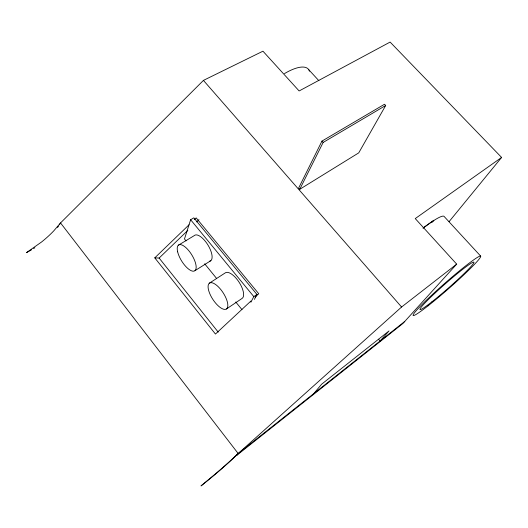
<?xml version="1.0" encoding="UTF-8"?>
<svg xmlns="http://www.w3.org/2000/svg" width="528" height="528" viewBox="0 0 528 528"><rect width="100%" height="100%" fill="white"/><g stroke="black" fill="none" stroke-linecap="round" stroke-linejoin="round"><path stroke-width="0.79" d="M254.377 299.389L256.951 294.459L193.829 217.846L190.628 219.734L184.483 238.966L186.034 240.874M321.955 141.101L298.65 188.047L299.746 189.301L358.75 152.856L385.691 105.488L384.523 104.24L321.955 141.101L323.156 142.428L299.746 189.301M250.899 302.221L253.803 296.597L256.951 294.459M432.307 222.209L433.825 220.275L423.172 227.964M449.077 221.661L501.6 157.436L390.113 42.075L299.138 90.961L262.957 51.19L203.432 80.395L60.535 222.935L53.816 230.809A56.338 22.499 -34 0 1 41.54 242.009L26.4 252.674L28.855 251.328A41.23 16.21 -34.3 0 0 31.535 249.803M313.896 393.479L321.611 384.219L389.017 330.944L380.074 341.002L378.55 339.22M456.694 264.139L402.838 323.552L236.927 455.209L238.181 453.519L401.584 307.012L456.694 264.139L415.246 218.579L501.6 157.436M250.925 301.019L215.45 334.052L154.777 257.855L189.09 224.75M194.41 219.608L196.185 217.899L258.74 293.74L255.13 297.099M154.777 257.855L159.133 258.06L187.829 230.393M196.621 221.925L198.964 219.668M404.785 321.407L238.181 453.519A45.078 3.703 -39.8 0 1 203.359 484.044L200.996 485.925L216.493 472.989A61.71 5.161 -39.7 0 0 230.069 461.05L238.181 453.519L60.535 222.935A41.23 16.21 -34.3 0 1 59.36 224.862M226.393 308.999A15.47 6.112 56.9 0 0 218.189 286.684A15.47 6.112 56.9 0 0 209.286 292.406A15.47 6.112 56.9 0 0 226.393 308.999L242.095 298.406A15.286 6.323 56.9 0 0 238.933 281.985A15.286 6.323 56.9 0 0 225.251 272.897L209.365 283.166M194.99 270.653L210.83 260.674M178.273 245.276L194.284 235.607A15.048 6.131 58.2 0 1 208.237 245.5A15.048 6.131 58.2 0 1 209.451 261.248M323.156 142.428L385.691 105.488M480.632 256.06L444.022 216.348A44.24 5.854 -41.5 0 0 423.067 228.155M308.814 69.769L318.866 80.678M203.432 80.395L401.584 307.012M190.628 219.734L253.803 296.597M204.686 263.795L216.599 278.441M235.765 302.003L241.982 309.646M159.133 258.06L218.229 332.125M58.476 226.182A41.23 16.21 -34.3 0 1 57.512 227.515M34.868 247.757A41.23 16.21 -34.3 0 1 33.541 248.596M284.473 73.597A41.705 14.744 -42.4 0 1 309.481 71.188M431.746 301.95A35.924 2.614 -41.3 0 0 473.9 262.614A35.924 2.614 -41.3 0 0 435.178 292.967A35.924 2.614 -41.3 0 0 431.746 301.95M428.017 305.851A44.926 3.267 -41.3 0 0 480.665 256.7A44.926 3.267 -41.3 0 0 432.142 294.756A44.926 3.267 -41.3 0 0 428.017 305.851M177.646 251.836A15.226 5.927 58.2 0 0 193.651 271.194A15.226 5.927 58.2 0 0 188.8 250.675A15.226 5.927 58.2 0 0 177.646 251.836"/></g></svg>
